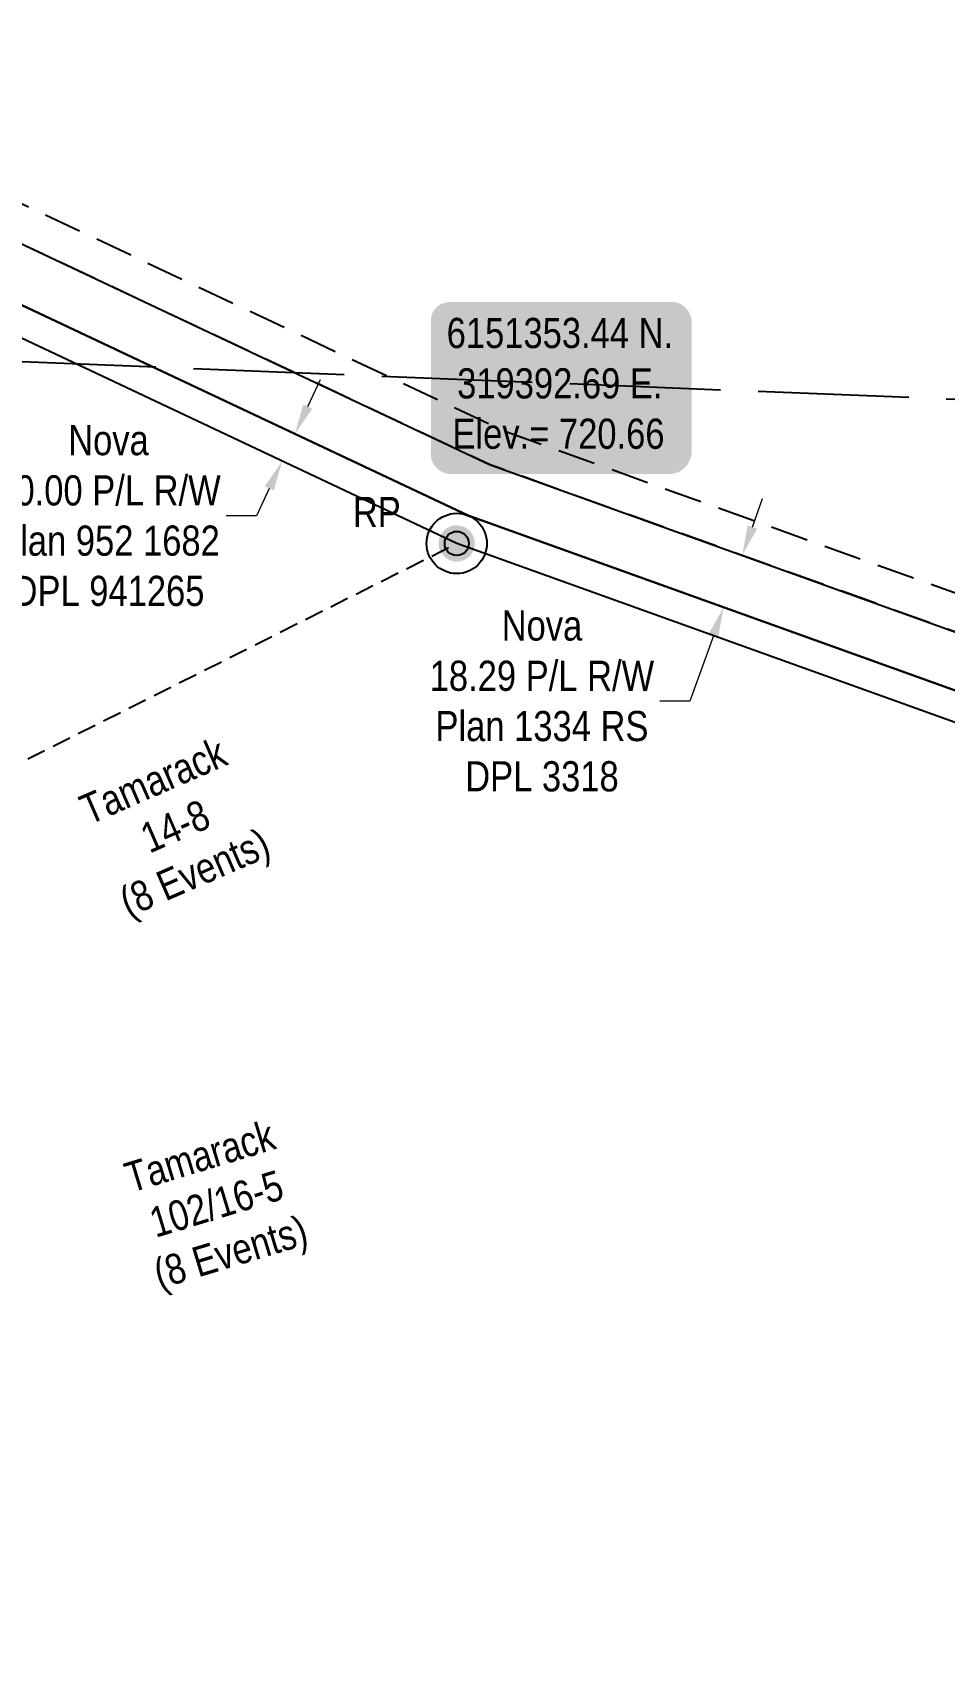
# Model space of a CAD drawing. Extents: x 316196 to 321784, y 6147332 to 6151625.
# Drawn here: x 319252 to 319555, y 6150983 to 6151523 of the extents above; entities that cross this region are included whole.
import ezdxf

# ---------------------------------------------------------------- set-up
doc = ezdxf.new("R2010")
doc.units = 0
doc.header["$LTSCALE"] = 5
doc.header["$PDSIZE"] = 0.5
for name, pattern in [('foc-ACCESSROAD', [3.75, 2.5, -1.25]), ('foc-TIELINE', [1.875, 1.25, -0.625]), ('foc-UNSURVEYED', [12.5, 10, -2.5])]:
    doc.linetypes.add(name, pattern=pattern)
doc.layers.get('Defpoints').update_dxf_attribs({"color": 9})
for name, color, linetype in [('35', 37, 'Continuous'), ('ABADATA-DRILL-T', 8, 'Continuous'), ('DETAIL-T', 7, 'Continuous'), ('F-AR', 190, 'foc-ACCESSROAD'), ('F-RW', 190, 'Continuous'), ('L-MON', 1, 'Continuous'), ('L-TIE', 7, 'foc-TIELINE'), ('L-USEC', 7, 'foc-UNSURVEYED')]:
    doc.layers.add(name, color=color, linetype=linetype)
doc.layers.add('F-RW-T', color=190, linetype='Continuous', lineweight=9)
doc.styles.add('80', font='ARIALN.TTF', dxfattribs={"height": 10})
doc.styles.add('80CG', font='ARIALN.TTF', dxfattribs={"height": 10})
doc.styles.add('80L', font='ARIALN.TTF', dxfattribs={"height": 10})
doc.dimstyles.new('Compass 5 000', dxfattribs={"dimscale": 5, "dimtxt": 9, "dimasz": 2, "dimexe": 0.2, "dimexo": 0.0625, "dimgap": 0.5, "dimtad": 0, "dimtih": 1, "dimtoh": 1, "dimzin": 0, "dimdsep": 46, "dimtxsty": '80CG', "dimcen": 0.1, "dimse1": 1, "dimse2": 1, "dimclrd": 256, "dimclrt": 256, "dimaunit": 1, "dimadec": 4, "dimazin": 0, "dimtfac": 0.06, "dimtofl": 0, "dimtmove": 0, "dimatfit": 1, "dimfxl": 0.2, "dimtolj": 1, "dimtzin": 0, "dimlwd": -1, "dimarcsym": 0})

# ---------------------------------------------------------------- blocks, each defined once
blk = doc.blocks.new('fdia')
at = {"color": 255, "const_width": 1}
blk.add_lwpolyline([(-0.5, 0, 1), (0.5, 0, 1)], format="xyb", close=True, dxfattribs=at)
blk = doc.blocks.new('Fdiaa')
blk.add_blockref('fdia', (0, 0))
blk = doc.blocks.new('fdib')
at = {"color": 1, "const_width": 1.6}
blk.add_lwpolyline([(-0.4, 0, 1), (0.4, 0, 1)], format="xyb", close=True, dxfattribs=at)
at = {"color": 1}
blk.add_circle((0, 0), 0.8, dxfattribs=at)
blk = doc.blocks.new('Fdibb')
blk.add_blockref('fdib', (0, 0))
blk = doc.blocks.new('fdicc')
for name in ['Fdibb', 'Fdiaa']:
    blk.add_blockref(name, (0, 0))
blk = doc.blocks.new('FDI')
blk.add_blockref('fdicc', (0, 0))
blk = doc.blocks.new('*D491')
at = {"layer": 'Defpoints', "color": 0, "transparency": 16777216}
for p in [(319338.9, 6151389.83), (319334.64, 6151380.79), (319334.74, 6151380.74)]:
    blk.add_point(p, dxfattribs=at)
at = {"layer": 'F-RW-T', "transparency": 16777216}
for p, q in [((319343.26, 6151398.83), (319347.52, 6151407.88)), ((319330.47, 6151371.69), (319326.21, 6151362.65)), ((319326.21, 6151362.65), (319316.21, 6151362.65))]:
    blk.add_line(p, q, dxfattribs=at)
for points in [[(319341.75, 6151399.54), (319344.77, 6151398.12), (319339, 6151389.79)], [(319328.97, 6151372.41), (319331.98, 6151370.98), (319334.74, 6151380.74)]]:
    blk.add_solid(points, dxfattribs=at)
at = {"layer": 'F-RW-T', "transparency": 16777216, "insert": (319277.13, 6151362.65), "char_height": 10, "attachment_point": 5, "style": '80CG'}
blk.add_mtext('\\A1;Nova\\P10.00 P/L R/W\\PPlan 952 1682\\PDPL 941265', dxfattribs=at)
blk = doc.blocks.new('*D492')
at = {"layer": 'Defpoints', "color": 0, "transparency": 16777216}
for p in [(319499.64, 6151345.1), (319481.24, 6151332.26), (319493.45, 6151327.87)]:
    blk.add_point(p, dxfattribs=at)
at = {"layer": 'F-RW-T', "transparency": 16777216}
for p, q in [((319490.81, 6151358.9), (319494.19, 6151368.31)), ((319477.86, 6151322.85), (319470.06, 6151301.14)), ((319470.06, 6151301.14), (319460.06, 6151301.14))]:
    blk.add_line(p, q, dxfattribs=at)
for points in [[(319489.24, 6151359.46), (319492.37, 6151358.33), (319487.43, 6151349.49)], [(319476.29, 6151323.41), (319479.43, 6151322.28), (319481.24, 6151332.26)]]:
    blk.add_solid(points, dxfattribs=at)
at = {"layer": 'F-RW-T', "transparency": 16777216, "insert": (319420.97, 6151301.14), "char_height": 10, "attachment_point": 5, "style": '80CG'}
blk.add_mtext('\\A1;Nova\\P18.29 P/L R/W\\PPlan 1334 RS\\PDPL 3318', dxfattribs=at)
blk = doc.blocks.new('*U564')
h = blk.add_hatch(color=254)
edge = h.paths.add_edge_path()
edge.add_line((-36.5, -28.5), (36.5, -28.5))
edge.add_arc((36.5, -22.5), 6, 270, 360)
edge.add_line((42.5, -22.5), (42.5, 21))
edge.add_arc((36.5, 21), 6, 0, 90)
edge.add_line((36.5, 27), (-36.5, 27))
edge.add_arc((-36.5, 21), 6, 90, 180)
edge.add_line((-42.5, 21), (-42.5, -22.5))
edge.add_arc((-36.5, -22.5), 6, 180, 270)
at = {"color": 1, "flags": 128}
blk.add_lwpolyline([(-36.5, -28.5, 3, 3, 0), (36.5, -28.5, 3, 3, 0.414214), (42.5, -22.5, 3, 3, 0), (42.5, 21, 3, 0, 0.414214), (36.5, 27, 0, 0, 0), (-36.5, 27, 0, 0, 0.414214), (-42.5, 21, 0, 0, 0), (-42.5, -22.5, 0, 3, 0.414214)], format="xyseb", close=True, dxfattribs=at)
blk.add_lwpolyline([(40.69, -15.78, 0, 10, 0), (0, 0, 5, 5, 0)], format="xyseb", dxfattribs=at)
at = {"color": 1, "style": '80'}
blk.add_attdef('ENTER_TEXT_001', (-35.99, -5), '', height=10, dxfattribs=at)
blk = doc.blocks.new('*U565')
at = {"layer": '35', "color": 3}
blk.add_circle((0, 0), 10, dxfattribs=at)
at = {"layer": '35', "color": 3, "style": '80'}
blk.add_attdef('RP_001', (-34.47, 5.44), '', height=10, dxfattribs=at)

msp = doc.modelspace()

# ---------------------------------------------------------------- linework, layer by layer
at = {"layer": 'F-AR', "flags": 128}
for points in [[(319708.464, 6151270.101), (319403.53, 6151379.615), (319339.942, 6151409.571), (319184.629, 6151482.75), (319155.012, 6151496.704), (319106.064, 6151519.766)], [(319137.522, 6151518.404), (319155.56, 6151509.905), (319185.177, 6151495.951), (319371.212, 6151408.295), (319408.193, 6151390.877), (319691.75, 6151289.04), (319710.101, 6151282.449)]]:
    msp.add_lwpolyline(points, dxfattribs=at)
at = {"layer": 'F-RW'}
for points in [[(319704.656, 6151241.388), (319696.342, 6151244.373), (319684.649, 6151248.572), (319392.692, 6151353.437), (319267.248, 6151412.537), (319183.355, 6151452.066), (319153.738, 6151466.02), (319032.944, 6151522.932)], [(319058.778, 6151521.813), (319154.188, 6151476.861), (319183.806, 6151462.907), (319292.93, 6151411.489), (319396.521, 6151362.686), (319696.669, 6151254.879), (319706.001, 6151251.53)], [(319706.001, 6151251.53), (319696.669, 6151254.879), (319396.521, 6151362.686), (319292.93, 6151411.489), (319183.806, 6151462.907), (319154.188, 6151476.861), (319058.778, 6151521.813)], [(319106.064, 6151519.766), (319155.012, 6151496.704), (319184.629, 6151482.75), (319339.939, 6151409.571), (319403.53, 6151379.615), (319708.464, 6151270.101)]]:
    msp.add_lwpolyline(points, dxfattribs=at)
at = {"layer": 'L-USEC'}
msp.add_line((319180.462, 6151416.55), (319574.081, 6151400.654), dxfattribs=at)

# ---------------------------------------------------------------- block references
at = {"layer": '35', "color": 3}
msp.add_blockref('*U565', (319392.692, 6151353.437), dxfattribs=at).add_auto_attribs({'RP_001': 'RP'})
at = {"layer": 'DETAIL-T', "color": 4}
ref = msp.add_blockref('*U564', (319426.644, 6151406.493), dxfattribs=at)
ref.add_attrib('ENTER_TEXT_001', '6151353.44 N.', (319389.348, 6151418.266), dxfattribs={"layer": '0', "color": 1, "height": 10, "style": '80'})
ref.add_attrib('ENTER_TEXT_002', '319392.69 E.', (319392.824, 6151401.558), dxfattribs={"layer": '0', "color": 1, "height": 10, "style": '80'})
ref.add_attrib('ENTER_TEXT_003', 'Elev.= 720.66', (319391.269, 6151384.851), dxfattribs={"layer": '0', "color": 1, "height": 10, "style": '80'})
at = {"layer": 'L-MON', "xscale": 4.99999999999998, "yscale": 4.99999999999998, "zscale": 4.99999999999998}
msp.add_blockref('FDI', (319392.692, 6151353.437), dxfattribs=at)

# ---------------------------------------------------------------- texts
at = {"layer": 'ABADATA-DRILL-T', "insert": (319281.118, 6151147.407), "char_height": 9.99894, "attachment_point": 1, "rotation": 16.88943, "style": '80L', "bg_fill": 2}
msp.add_mtext_dynamic_manual_height_columns('\\pi0.50972;Tamarack\\P\\pi4.0496;102/16-5\\P\\pi0.39718;(8 Events)', width=51.61432, gutter_width=50, heights=[0], dxfattribs=at)

# ---------------------------------------------------------------- dimensions: what is measured, and where the dimension line sits
at = {"layer": 'F-RW-T', "color": 5}
dim = msp.add_linear_dim(base=(319481.237, 6151332.258), p1=(319499.638, 6151345.099), p2=(319493.451, 6151327.871), angle=250.24274, text='Nova\\P18.29 P/L R/W\\PPlan 1334 RS\\PDPL 3318', dimstyle='Compass 5 000', dxfattribs=at)
dim.commit()
dim.dimension.update_dxf_attribs({"geometry": '*D492', "text_midpoint": (319420.973, 6151301.137), "dimtype": 161})

# ---------------------------------------------------------------- next in the draw order: texts
at = {"layer": 'ABADATA-DRILL-T', "insert": (319266.13, 6151268.908), "char_height": 9.99894, "attachment_point": 1, "rotation": 23.48835, "style": '80L', "bg_fill": 2}
msp.add_mtext_dynamic_manual_height_columns('\\pi0.50972;Tamarack\\P\\pi15.218;14-8\\P\\pi0.39718;(8 Events)', width=51.61432, gutter_width=50, heights=[0], dxfattribs=at)

# ---------------------------------------------------------------- next in the draw order: linework, layer by layer
at = {"layer": 'L-TIE'}
msp.add_line((317247.983, 6150276.521), (319392.692, 6151353.437), dxfattribs=at)

# ---------------------------------------------------------------- next in the draw order: dimensions: what is measured, and where the dimension line sits
at = {"layer": 'F-RW-T', "color": 5}
dim = msp.add_aligned_dim(p1=(319338.901, 6151389.831), p2=(319334.64, 6151380.787), distance=0.107, text='Nova\\P10.00 P/L R/W\\PPlan 952 1682\\PDPL 941265', dimstyle='Compass 5 000', dxfattribs=at)
dim.commit()
dim.dimension.update_dxf_attribs({"geometry": '*D491', "text_midpoint": (319277.127, 6151362.648)})

doc.saveas('drawing.dxf')
